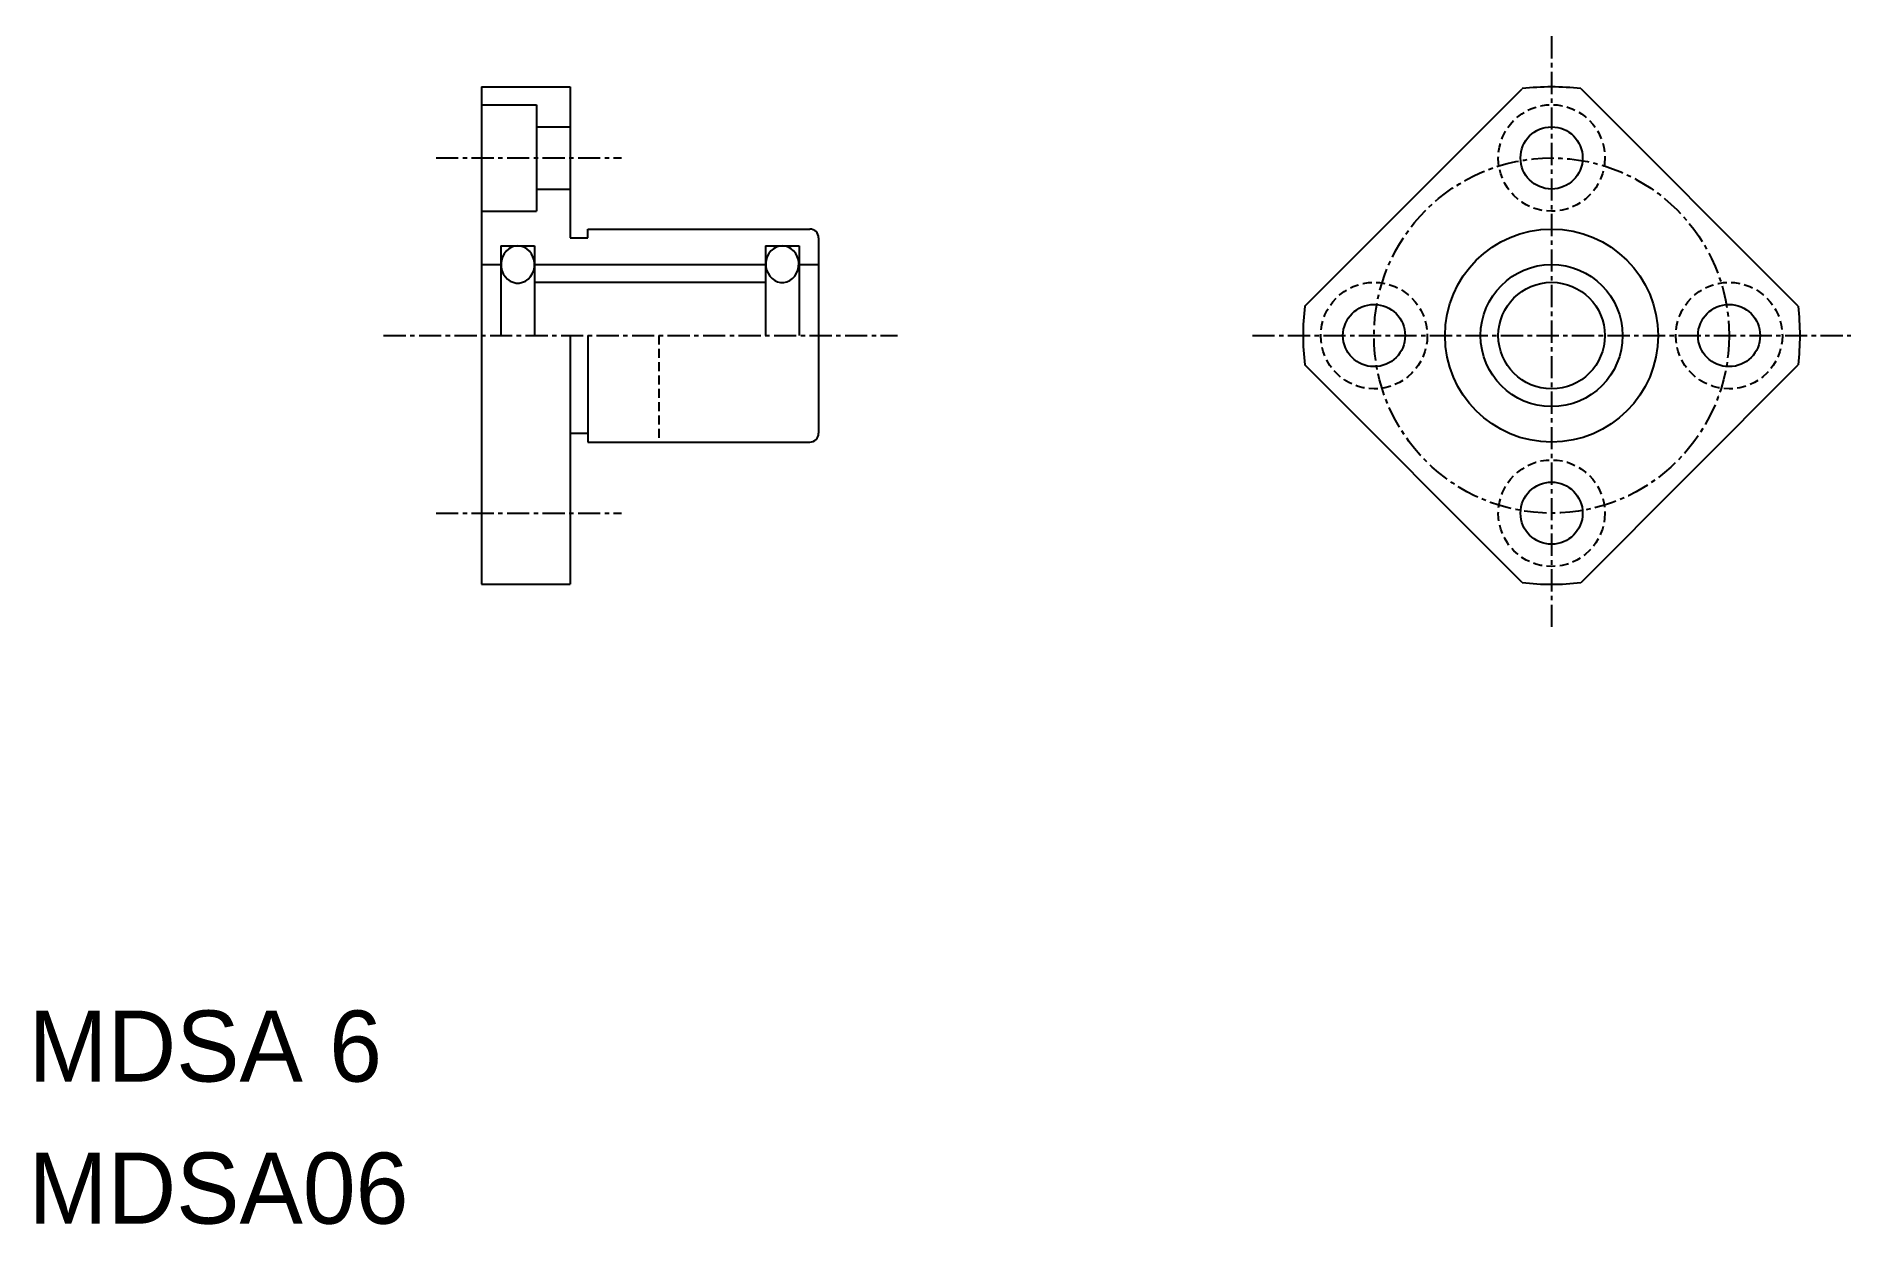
# Model space of a CAD drawing. Extents: x 10 to 113, y 10 to 77.
import ezdxf

# ---------------------------------------------------------------- set-up
doc = ezdxf.new("R2010")
doc.units = 0
doc.linetypes.add('CENTER', pattern=[2, 1.25, -0.25, 0.25, -0.25])
doc.linetypes.add('DASHED', pattern=[0.75, 0.5, -0.25])
doc.layers.get('0').update_dxf_attribs({"linetype": 'CONTINUOUS'})
doc.layers.add('CENTER', color=1, linetype='CENTER')

msp = doc.modelspace()

# ---------------------------------------------------------------- linework, layer by layer
at = {"color": 7, "linetype": 'CONTINUOUS'}
for p, q in [((35.51, 74), (35.51, 46)), ((35.51, 74), (40.51, 74)), ((40.51, 74), (40.51, 65.5)), ((81.9, 61.65), (94.15, 73.9)), ((109.7, 61.65), (97.46, 73.9)), ((35.51, 73), (38.61, 73)), ((38.61, 73), (38.61, 67)), ((38.61, 71.75), (40.51, 71.75)), ((38.61, 68.25), (40.51, 68.25)), ((88.02, 67.78), (88.02, 67.78)), ((35.51, 67), (38.61, 67)), ((40.51, 65.5), (41.51, 65.5)), ((41.51, 66), (54.01, 66)), ((41.51, 65.5), (41.51, 66)), ((54.51, 65.5), (54.51, 54.5)), ((36.61, 65.05), (36.61, 60)), ((36.61, 65.05), (38.51, 65.05)), ((38.51, 65.05), (38.51, 60)), ((51.51, 65.05), (51.51, 60)), ((51.51, 65.05), (53.41, 65.05)), ((53.41, 65.05), (53.41, 60)), ((84.96, 64.72), (84.96, 64.72)), ((35.51, 64), (36.61, 64)), ((38.51, 64), (51.51, 64)), ((53.41, 64), (54.51, 64)), ((38.51, 63), (51.51, 63)), ((40.51, 60), (40.51, 46)), ((41.51, 60), (41.51, 54)), ((94.15, 46.1), (81.9, 58.35)), ((97.46, 46.1), (109.7, 58.35)), ((40.51, 54.5), (41.51, 54.5)), ((41.51, 54), (54.01, 54)), ((35.51, 46), (40.51, 46))]:
    msp.add_line(p, q, dxfattribs=at)
at = {"color": 3, "linetype": 'DASHED'}
msp.add_line((45.51, 60), (45.51, 54), dxfattribs=at)
at = {"color": 7, "linetype": 'CONTINUOUS', "flags": 128}
for points in [[(37.56, 65.05), (37.38, 65.03), (37.21, 64.98), (37.05, 64.88), (36.91, 64.76), (36.79, 64.61), (36.7, 64.44), (36.64, 64.25), (36.62, 64.05), (36.63, 63.85), (36.67, 63.66), (36.74, 63.48), (36.85, 63.32), (36.98, 63.18), (37.13, 63.07), (37.3, 63), (37.47, 62.96), (37.65, 62.96), (37.83, 63), (38, 63.07), (38.15, 63.18), (38.28, 63.32), (38.38, 63.48), (38.46, 63.66), (38.5, 63.85), (38.51, 64.05), (38.48, 64.25), (38.42, 64.44), (38.33, 64.61), (38.22, 64.76), (38.07, 64.88), (37.91, 64.98), (37.74, 65.03)], [(52.46, 65.05), (52.29, 65.03), (52.12, 64.98), (51.96, 64.89), (51.82, 64.77), (51.7, 64.62), (51.62, 64.45), (51.56, 64.26), (51.53, 64.07), (51.54, 63.87), (51.58, 63.68), (51.66, 63.51), (51.76, 63.35), (51.89, 63.21), (52.04, 63.1), (52.2, 63.03), (52.37, 62.99), (52.55, 62.99), (52.72, 63.03), (52.89, 63.1), (53.04, 63.21), (53.17, 63.35), (53.27, 63.51), (53.34, 63.68), (53.38, 63.87), (53.39, 64.07), (53.37, 64.26), (53.31, 64.45), (53.22, 64.62), (53.1, 64.77), (52.97, 64.89), (52.81, 64.98), (52.64, 65.03)]]:
    msp.add_lwpolyline(points, close=True, dxfattribs=at)
at = {"color": 3, "linetype": 'DASHED'}
for centre in [(95.8, 70), (85.8, 60), (105.8, 60), (95.8, 50)]:
    msp.add_circle(centre, 3, dxfattribs=at)
at = {"color": 7, "linetype": 'CONTINUOUS'}
for centre, radius in [((95.8, 70), 1.75), ((95.8, 60), 6), ((95.8, 60), 4), ((95.8, 60), 3), ((85.8, 60), 1.75), ((105.8, 60), 1.75), ((95.8, 50), 1.75)]:
    msp.add_circle(centre, radius, dxfattribs=at)
for centre, radius, start, end in [((95.8, 60), 14, 83.2132, 96.7868), ((54.01, 65.5), 0.5, 360, 90), ((95.8, 60), 14, 173.2132, 186.7868), ((95.8, 60), 14, 353.2132, 6.7868), ((54.01, 54.5), 0.5, 270, 0), ((95.8, 60), 14, 263.2132, 276.7868)]:
    msp.add_arc(centre, radius, start, end, dxfattribs=at)
at = {"layer": 'CENTER', "color": 1, "linetype": 'CENTER'}
for p, q in [((95.8, 76.85), (95.8, 43.4)), ((32.96, 70), (43.41, 70)), ((30, 60), (58.95, 60)), ((78.95, 60), (112.65, 60)), ((32.96, 50), (43.41, 50))]:
    msp.add_line(p, q, dxfattribs=at)
msp.add_circle((95.8, 60), 10, dxfattribs=at)

# ---------------------------------------------------------------- texts
at = {"color": 7, "linetype": 'CONTINUOUS'}
for s, p in [('MDSA 6', (10, 18)), ('MDSA06', (10, 10))]:
    msp.add_text(s, height=4, dxfattribs=at).set_placement(p)

doc.saveas('drawing.dxf')
